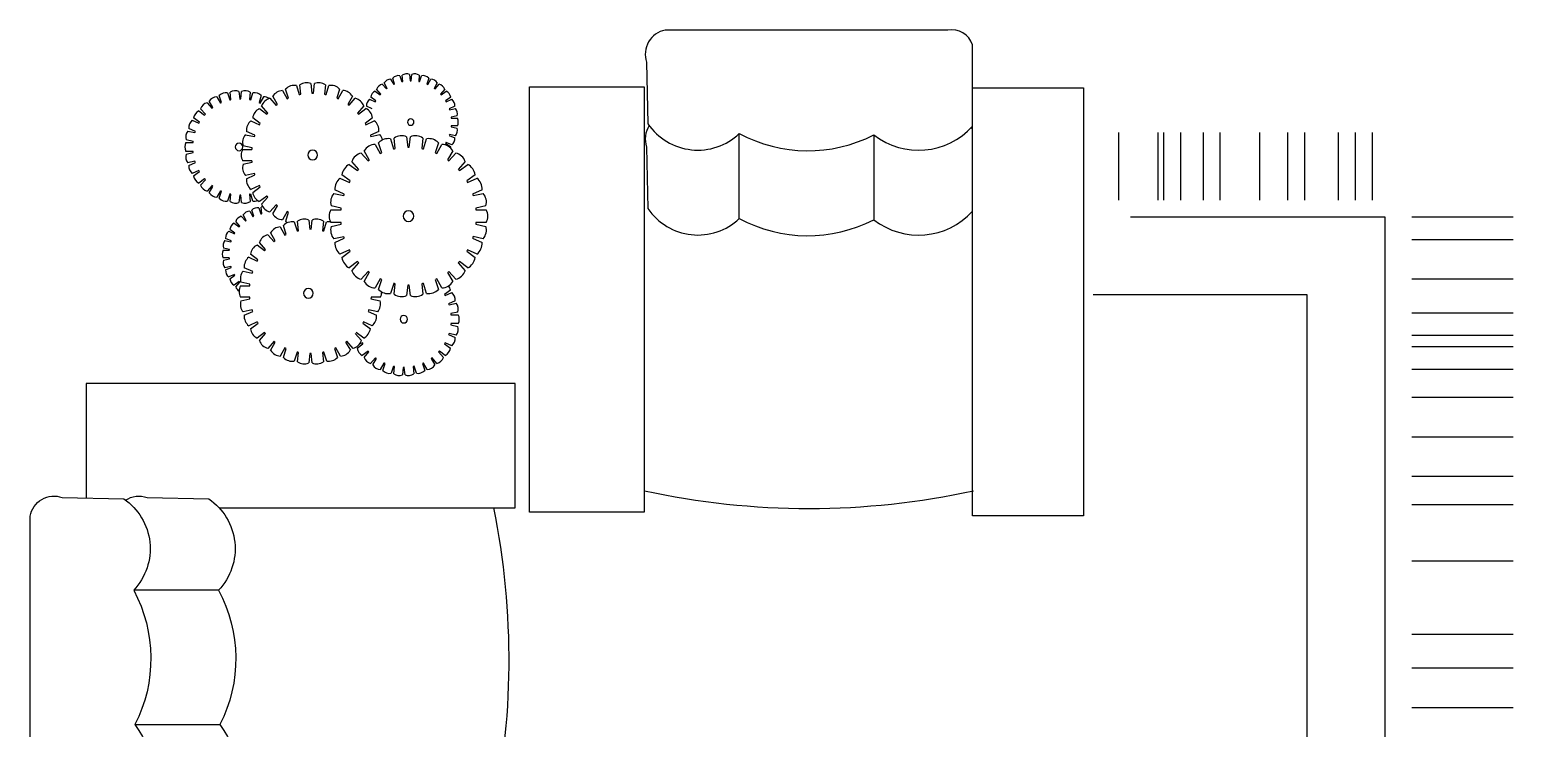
# Model space of a CAD drawing. Header units: inches. Extents: x 8.3 to 50.8, y 10.9 to 35.7.
# Drawn here: x 43.791 to 46.259, y 31.295 to 32.458 of the extents above; entities that cross this region are included whole.
import ezdxf

# ---------------------------------------------------------------- set-up
doc = ezdxf.new("R2010")
doc.units = ezdxf.units.IN
doc.header["$MEASUREMENT"] = 0
doc.layers.add('02', color=2, linetype='Continuous')

msp = doc.modelspace()

# ---------------------------------------------------------------- linework, layer by layer
at = {"layer": '02'}
for p, q in [((44.2343, 32.3647, 1.8163), (44.2391, 32.3497, 1.8163)), ((44.2415, 32.3502, 1.8163), (44.2399, 32.3659, 1.8163)), ((44.2586, 32.3679, 1.8163), (44.2602, 32.3522, 1.8163)), ((44.2626, 32.3522, 1.8163), (44.2642, 32.3679, 1.8163)), ((44.2829, 32.3659, 1.8163), (44.2813, 32.3502, 1.8163)), ((44.2837, 32.3497, 1.8163), (44.2884, 32.3647, 1.8163)), ((44.3773, 32.3669, 1.8163), (44.3842, 32.3591, 1.8163)), ((44.3855, 32.36, 1.8163), (44.3803, 32.3692, 1.8163)), ((44.3912, 32.3755, 1.8163), (44.3963, 32.3664, 1.8163)), ((44.3978, 32.3671, 1.8163), (44.3946, 32.3771, 1.8163)), ((44.4065, 32.381, 1.8163), (44.4097, 32.371, 1.8163)), ((44.4113, 32.3714, 1.8163), (44.4102, 32.3818, 1.8163)), ((44.4227, 32.3832, 1.8163), (44.4238, 32.3727, 1.8163)), ((44.4254, 32.3727, 1.8163), (44.4265, 32.3832, 1.8163)), ((44.4389, 32.3818, 1.8163), (44.4378, 32.3714, 1.8163)), ((44.4394, 32.371, 1.8163), (44.4426, 32.381, 1.8163)), ((44.4545, 32.3771, 1.8163), (44.4513, 32.3671, 1.8163)), ((44.4528, 32.3664, 1.8163), (44.458, 32.3755, 1.8163)), ((44.4688, 32.3692, 1.8163), (44.4637, 32.36, 1.8163)), ((44.465, 32.3591, 1.8163), (44.4719, 32.3669, 1.8163)), ((44.102, 32.3461, 1.8163), (44.108, 32.3355, 1.8163)), ((44.1097, 32.3362, 1.8163), (44.106, 32.3479, 1.8163)), ((44.1199, 32.3525, 1.8163), (44.1236, 32.3408, 1.8163)), ((44.1255, 32.3412, 1.8163), (44.1242, 32.3535, 1.8163)), ((44.1387, 32.355, 1.8163), (44.14, 32.3428, 1.8163)), ((44.1419, 32.3428, 1.8163), (44.1431, 32.355, 1.8163)), ((44.1577, 32.3535, 1.8163), (44.1564, 32.3412, 1.8163)), ((44.1583, 32.3408, 1.8163), (44.162, 32.3525, 1.8163)), ((44.1759, 32.3479, 1.8163), (44.1722, 32.3362, 1.8163)), ((44.1739, 32.3355, 1.8163), (44.1799, 32.3461, 1.8163)), ((44.1904, 32.3435, 1.8163), (44.2008, 32.3317, 1.8163)), ((44.2028, 32.3332, 1.8163), (44.195, 32.3469, 1.8163)), ((44.2113, 32.3564, 1.8163), (44.219, 32.3428, 1.8163)), ((44.2212, 32.3438, 1.8163), (44.2164, 32.3588, 1.8163)), ((44.3063, 32.3588, 1.8163), (44.3015, 32.3438, 1.8163)), ((44.3037, 32.3428, 1.8163), (44.3115, 32.3565, 1.8163)), ((44.3278, 32.3469, 1.8163), (44.32, 32.3332, 1.8163)), ((44.322, 32.3318, 1.8163), (44.3324, 32.3435, 1.8163)), ((44.3562, 32.3418, 1.8163), (44.3656, 32.3376, 1.8163)), ((44.3664, 32.339, 1.8163), (44.3581, 32.3452, 1.8163)), ((44.3654, 32.3555, 1.8163), (44.3738, 32.3493, 1.8163)), ((44.3749, 32.3505, 1.8163), (44.3679, 32.3584, 1.8163)), ((44.4812, 32.3584, 1.8163), (44.4743, 32.3505, 1.8163)), ((44.4754, 32.3493, 1.8163), (44.4837, 32.3555, 1.8163)), ((44.4911, 32.3452, 1.8163), (44.4827, 32.339, 1.8163)), ((44.4835, 32.3376, 1.8163), (44.493, 32.3419, 1.8163)), ((44.6222, 31.6545, 0.7329), (44.6222, 32.3627, 0.7329)), ((44.6222, 32.3627, 0.7329), (44.8132, 32.3627, 0.7329)), ((44.8132, 32.3627, 0.7329), (44.8132, 31.6545, 0.7329)), ((45.3595, 31.6484, 0.7329), (45.3595, 32.3607, 0.7329)), ((45.3595, 32.3607, 0.7329), (45.5443, 32.3607, 0.7329)), ((45.5443, 32.3607, 0.7329), (45.5443, 31.6484, 0.7329)), ((44.0719, 32.3227, 1.8163), (44.0817, 32.3155, 1.8163)), ((44.0829, 32.3169, 1.8163), (44.0749, 32.3261, 1.8163)), ((44.0857, 32.336, 1.8163), (44.0938, 32.3269, 1.8163)), ((44.0953, 32.328, 1.8163), (44.0893, 32.3387, 1.8163)), ((44.1727, 32.3264, 1.8163), (44.1852, 32.3171, 1.8163)), ((44.1868, 32.3189, 1.8163), (44.1764, 32.3307, 1.8163)), ((44.3463, 32.3307, 1.8163), (44.336, 32.3189, 1.8163)), ((44.3376, 32.3171, 1.8163), (44.3501, 32.3264, 1.8163)), ((44.3605, 32.3259, 1.8163), (44.3511, 32.3302, 1.8163)), ((44.4981, 32.3302, 1.8163), (44.4886, 32.3259, 1.8163)), ((44.4891, 32.3244, 1.8163), (44.4992, 32.3265, 1.8163)), ((44.0662, 32.2882, 1.8163), (44.0552, 32.2932, 1.8163)), ((44.0611, 32.3068, 1.8163), (44.0722, 32.3018, 1.8163)), ((44.0731, 32.3035, 1.8163), (44.0633, 32.3107, 1.8163)), ((44.1588, 32.3059, 1.8163), (44.173, 32.2995, 1.8163)), ((44.1742, 32.3016, 1.8163), (44.1616, 32.3109, 1.8163)), ((44.3612, 32.3109, 1.8163), (44.3486, 32.3016, 1.8163)), ((44.3498, 32.2995, 1.8163), (44.364, 32.3059, 1.8163)), ((44.5019, 32.3141, 1.8163), (44.4917, 32.3119, 1.8163)), ((44.4917, 32.2958, 1.8163), (44.5019, 32.2937, 1.8163)), ((44.4919, 32.3102, 1.8163), (44.5022, 32.3102, 1.8163)), ((44.5022, 32.2975, 1.8163), (44.4919, 32.2975, 1.8163)), ((44.0503, 32.2699, 1.8163), (44.0624, 32.2699, 1.8163)), ((44.0626, 32.2718, 1.8163), (44.0508, 32.2744, 1.8163)), ((44.0538, 32.2889, 1.8163), (44.0656, 32.2864, 1.8163)), ((44.1494, 32.2829, 1.8163), (44.1646, 32.2796, 1.8163)), ((44.1653, 32.282, 1.8163), (44.1511, 32.2884, 1.8163)), ((44.3716, 32.2884, 1.8163), (44.3575, 32.282, 1.8163)), ((44.3582, 32.2797, 1.8163), (44.3734, 32.283, 1.8163)), ((44.3652, 32.2668, 1.8163), (44.3738, 32.2516, 1.8163)), ((44.3763, 32.2527, 1.8163), (44.3709, 32.2694, 1.8163)), ((44.3908, 32.276, 1.8163), (44.3961, 32.2593, 1.8163)), ((44.3987, 32.2598, 1.8163), (44.3969, 32.2773, 1.8163)), ((44.4177, 32.2795, 1.8163), (44.4195, 32.2621, 1.8163)), ((44.4222, 32.2621, 1.8163), (44.424, 32.2795, 1.8163)), ((44.4448, 32.2773, 1.8163), (44.443, 32.2598, 1.8163)), ((44.4456, 32.2593, 1.8163), (44.4509, 32.276, 1.8163)), ((44.4708, 32.2694, 1.8163), (44.4655, 32.2527, 1.8163)), ((44.4679, 32.2516, 1.8163), (44.4765, 32.2668, 1.8163)), ((44.4827, 32.2687, 1.8163), (44.4911, 32.2625, 1.8163)), ((44.493, 32.2659, 1.8163), (44.4835, 32.2701, 1.8163)), ((44.4886, 32.2818, 1.8163), (44.4981, 32.2775, 1.8163)), ((44.4993, 32.2812, 1.8163), (44.4891, 32.2834, 1.8163)), ((44.9713, 32.1433, 0.7329), (44.9713, 32.2841, 0.7329)), ((45.1952, 32.2826, 0.7329), (45.1952, 32.1413, 0.7329)), ((45.6028, 32.1741, 1.1032), (45.6028, 32.2867, 1.1032)), ((45.6684, 32.1741, 1.1032), (45.6684, 32.2867, 1.1032)), ((45.6778, 32.1741, 1.1032), (45.6778, 32.2867, 1.1032)), ((45.7059, 32.1741, 1.1032), (45.7059, 32.2867, 1.1032)), ((45.7435, 32.1741, 1.1032), (45.7435, 32.2867, 1.1032)), ((45.7716, 32.1741, 1.1032), (45.7716, 32.2867, 1.1032)), ((45.8372, 32.1741, 1.1032), (45.8372, 32.2867, 1.1032)), ((45.8841, 32.1741, 1.1032), (45.8841, 32.2867, 1.1032)), ((45.9123, 32.1741, 1.1032), (45.9123, 32.2867, 1.1032)), ((45.9685, 32.1741, 1.1032), (45.9685, 32.2867, 1.1032)), ((45.9967, 32.1741, 1.1032), (45.9967, 32.2867, 1.1032)), ((46.0248, 32.1741, 1.1032), (46.0248, 32.2867, 1.1032)), ((44.0624, 32.255, 1.8163), (44.0503, 32.255, 1.8163)), ((44.0508, 32.2506, 1.8163), (44.0626, 32.2531, 1.8163)), ((44.1449, 32.2585, 1.8163), (44.1604, 32.2585, 1.8163)), ((44.1607, 32.2609, 1.8163), (44.1455, 32.2642, 1.8163)), ((44.342, 32.2524, 1.8163), (44.3535, 32.2393, 1.8163)), ((44.3557, 32.2409, 1.8163), (44.3471, 32.2561, 1.8163)), ((44.4946, 32.2562, 1.8163), (44.486, 32.2409, 1.8163)), ((44.4882, 32.2393, 1.8163), (44.4997, 32.2524, 1.8163)), ((44.0656, 32.2386, 1.8163), (44.0538, 32.236, 1.8163)), ((44.0552, 32.2317, 1.8163), (44.0662, 32.2367, 1.8163)), ((44.0722, 32.2231, 1.8163), (44.0611, 32.2181, 1.8163)), ((44.0633, 32.2143, 1.8163), (44.0731, 32.2215, 1.8163)), ((44.1604, 32.2393, 1.8163), (44.1449, 32.2393, 1.8163)), ((44.1455, 32.2336, 1.8163), (44.1607, 32.2369, 1.8163)), ((44.1646, 32.2182, 1.8163), (44.1494, 32.2149, 1.8163)), ((44.3223, 32.2334, 1.8163), (44.3362, 32.2231, 1.8163)), ((44.338, 32.2251, 1.8163), (44.3265, 32.2381, 1.8163)), ((44.5152, 32.2382, 1.8163), (44.5037, 32.2251, 1.8163)), ((44.5055, 32.2231, 1.8163), (44.5195, 32.2334, 1.8163)), ((44.0817, 32.2094, 1.8163), (44.0719, 32.2022, 1.8163)), ((44.0749, 32.1989, 1.8163), (44.083, 32.208, 1.8163)), ((44.0938, 32.198, 1.8163), (44.0857, 32.1889, 1.8163)), ((44.0893, 32.1863, 1.8163), (44.0953, 32.1969, 1.8163)), ((44.1512, 32.2094, 1.8163), (44.1653, 32.2158, 1.8163)), ((44.173, 32.1983, 1.8163), (44.1588, 32.1919, 1.8163)), ((44.1616, 32.1869, 1.8163), (44.1742, 32.1962, 1.8163)), ((44.3069, 32.2106, 1.8163), (44.3226, 32.2035, 1.8163)), ((44.324, 32.2058, 1.8163), (44.31, 32.2162, 1.8163)), ((44.5317, 32.2162, 1.8163), (44.5178, 32.2059, 1.8163)), ((44.5191, 32.2035, 1.8163), (44.5349, 32.2106, 1.8163)), ((44.108, 32.1895, 1.8163), (44.102, 32.1788, 1.8163)), ((44.106, 32.177, 1.8163), (44.1097, 32.1887, 1.8163)), ((44.1236, 32.1841, 1.8163), (44.1199, 32.1724, 1.8163)), ((44.1242, 32.1715, 1.8163), (44.1255, 32.1837, 1.8163)), ((44.14, 32.1822, 1.8163), (44.1388, 32.1699, 1.8163)), ((44.1432, 32.1699, 1.8163), (44.1419, 32.1822, 1.8163)), ((44.1564, 32.1837, 1.8163), (44.1577, 32.1715, 1.8163)), ((44.162, 32.1724, 1.8163), (44.1583, 32.1841, 1.8163)), ((44.1852, 32.1807, 1.8163), (44.1727, 32.1714, 1.8163)), ((44.1765, 32.1672, 1.8163), (44.1868, 32.1789, 1.8163)), ((44.2964, 32.1851, 1.8163), (44.3133, 32.1815, 1.8163)), ((44.3141, 32.184, 1.8163), (44.2984, 32.1912, 1.8163)), ((44.5434, 32.1912, 1.8163), (44.5276, 32.1841, 1.8163)), ((44.5285, 32.1815, 1.8163), (44.5453, 32.1851, 1.8163)), ((44.1427, 32.1471, 1.8163), (44.1497, 32.1392, 1.8163)), ((44.151, 32.1402, 1.8163), (44.1458, 32.1493, 1.8163)), ((44.1567, 32.1557, 1.8163), (44.1618, 32.1466, 1.8163)), ((44.1633, 32.1472, 1.8163), (44.1601, 32.1573, 1.8163)), ((44.172, 32.1612, 1.8163), (44.1752, 32.1512, 1.8163)), ((44.1768, 32.1515, 1.8163), (44.1757, 32.162, 1.8163)), ((44.2008, 32.1661, 1.8163), (44.1904, 32.1543, 1.8163)), ((44.195, 32.151, 1.8163), (44.2028, 32.1646, 1.8163)), ((44.2191, 32.1551, 1.8163), (44.2113, 32.1414, 1.8163)), ((44.2165, 32.139, 1.8163), (44.2213, 32.1541, 1.8163)), ((44.2914, 32.1579, 1.8163), (44.3087, 32.1579, 1.8163)), ((44.3089, 32.1606, 1.8163), (44.2921, 32.1643, 1.8163)), ((44.5497, 32.1643, 1.8163), (44.5328, 32.1607, 1.8163)), ((44.5331, 32.158, 1.8163), (44.5503, 32.158, 1.8163)), ((45.6224, 32.1463, 0.7329), (46.0453, 32.1463, 0.7329)), ((46.0453, 32.1463, 0.7329), (46.0453, 29.5839, 0.7329)), ((46.0904, 32.1459, 1.1032), (46.2592, 32.1459, 1.1032)), ((44.1217, 32.122, 1.8163), (44.1311, 32.1177, 1.8163)), ((44.1319, 32.1191, 1.8163), (44.1235, 32.1253, 1.8163)), ((44.1309, 32.1357, 1.8163), (44.1393, 32.1295, 1.8163)), ((44.1404, 32.1307, 1.8163), (44.1334, 32.1385, 1.8163)), ((44.199, 32.1061, 1.8163), (44.1913, 32.1198, 1.8163)), ((44.2076, 32.1293, 1.8163), (44.2153, 32.1156, 1.8163)), ((44.2175, 32.1166, 1.8163), (44.2127, 32.1317, 1.8163)), ((44.2306, 32.1376, 1.8163), (44.2354, 32.1226, 1.8163)), ((44.2378, 32.1231, 1.8163), (44.2361, 32.1388, 1.8163)), ((44.2548, 32.1408, 1.8163), (44.2565, 32.1251, 1.8163)), ((44.2589, 32.1251, 1.8163), (44.2605, 32.1408, 1.8163)), ((44.2792, 32.1388, 1.8163), (44.2776, 32.1231, 1.8163)), ((44.2799, 32.1226, 1.8163), (44.2847, 32.1376, 1.8163)), ((44.3087, 32.1367, 1.8163), (44.2914, 32.1367, 1.8163)), ((44.2921, 32.1303, 1.8163), (44.309, 32.1339, 1.8163)), ((44.5328, 32.134, 1.8163), (44.5497, 32.1303, 1.8163)), ((44.5503, 32.1367, 1.8163), (44.5331, 32.1367, 1.8163)), ((44.1229, 32.092, 1.8163), (44.1128, 32.0942, 1.8163)), ((44.1154, 32.1067, 1.8163), (44.1255, 32.1045, 1.8163)), ((44.126, 32.1061, 1.8163), (44.1166, 32.1103, 1.8163)), ((44.1689, 32.0993, 1.8163), (44.1815, 32.09, 1.8163)), ((44.1831, 32.0918, 1.8163), (44.1727, 32.1036, 1.8163)), ((44.1867, 32.1164, 1.8163), (44.1971, 32.1046, 1.8163)), ((44.3133, 32.1131, 1.8163), (44.2964, 32.1095, 1.8163)), ((44.2984, 32.1034, 1.8163), (44.3141, 32.1105, 1.8163)), ((44.5276, 32.1106, 1.8163), (44.5434, 32.1034, 1.8163)), ((44.5453, 32.1095, 1.8163), (44.5285, 32.1132, 1.8163)), ((46.0904, 32.1084, 1.1032), (46.2592, 32.1084, 1.1032)), ((44.1124, 32.0904, 1.8163), (44.1227, 32.0904, 1.8163)), ((44.1227, 32.0776, 1.8163), (44.1124, 32.0776, 1.8163)), ((44.1128, 32.0738, 1.8163), (44.1229, 32.076, 1.8163)), ((44.1551, 32.0788, 1.8163), (44.1692, 32.0724, 1.8163)), ((44.1704, 32.0745, 1.8163), (44.1579, 32.0838, 1.8163)), ((44.3226, 32.0911, 1.8163), (44.3069, 32.084, 1.8163)), ((44.31, 32.0784, 1.8163), (44.324, 32.0887, 1.8163)), ((44.3362, 32.0715, 1.8163), (44.3223, 32.0612, 1.8163)), ((44.3265, 32.0565, 1.8163), (44.338, 32.0695, 1.8163)), ((44.5037, 32.0695, 1.8163), (44.5153, 32.0565, 1.8163)), ((44.5195, 32.0612, 1.8163), (44.5055, 32.0716, 1.8163)), ((44.5178, 32.0888, 1.8163), (44.5318, 32.0784, 1.8163)), ((44.5349, 32.084, 1.8163), (44.5191, 32.0911, 1.8163)), ((44.1255, 32.0635, 1.8163), (44.1154, 32.0613, 1.8163)), ((44.1166, 32.0577, 1.8163), (44.126, 32.0619, 1.8163)), ((44.1311, 32.0503, 1.8163), (44.1217, 32.046, 1.8163)), ((44.1236, 32.0427, 1.8163), (44.1319, 32.0489, 1.8163)), ((44.1457, 32.0558, 1.8163), (44.1609, 32.0525, 1.8163)), ((44.1616, 32.0549, 1.8163), (44.1474, 32.0613, 1.8163)), ((44.3536, 32.0553, 1.8163), (44.342, 32.0422, 1.8163)), ((44.3471, 32.0385, 1.8163), (44.3557, 32.0537, 1.8163)), ((44.486, 32.0537, 1.8163), (44.4947, 32.0385, 1.8163)), ((44.4997, 32.0422, 1.8163), (44.4882, 32.0553, 1.8163)), ((44.1393, 32.0385, 1.8163), (44.1309, 32.0324, 1.8163)), ((44.1334, 32.0295, 1.8163), (44.1404, 32.0373, 1.8163)), ((44.1412, 32.0314, 1.8163), (44.1567, 32.0314, 1.8163)), ((44.1569, 32.0338, 1.8163), (44.1418, 32.0371, 1.8163)), ((44.3738, 32.043, 1.8163), (44.3652, 32.0278, 1.8163)), ((44.371, 32.0252, 1.8163), (44.3763, 32.0419, 1.8163)), ((44.3962, 32.0353, 1.8163), (44.3908, 32.0186, 1.8163)), ((44.397, 32.0173, 1.8163), (44.3988, 32.0348, 1.8163)), ((44.4196, 32.0326, 1.8163), (44.4177, 32.0151, 1.8163)), ((44.424, 32.0151, 1.8163), (44.4222, 32.0326, 1.8163)), ((44.443, 32.0348, 1.8163), (44.4448, 32.0173, 1.8163)), ((44.451, 32.0187, 1.8163), (44.4456, 32.0354, 1.8163)), ((44.4655, 32.0419, 1.8163), (44.4708, 32.0252, 1.8163)), ((44.4766, 32.0278, 1.8163), (44.468, 32.043, 1.8163)), ((44.4906, 32.0239, 1.8163), (44.4808, 32.0167, 1.8163)), ((44.4818, 32.0151, 1.8163), (44.4928, 32.0201, 1.8163)), ((46.0904, 32.0427, 1.1032), (46.2592, 32.0427, 1.1032)), ((44.1567, 32.0122, 1.8163), (44.1412, 32.0122, 1.8163)), ((44.1418, 32.0065, 1.8163), (44.1569, 32.0098, 1.8163)), ((44.3584, 32.0098, 1.8163), (44.3736, 32.0065, 1.8163)), ((44.3742, 32.0122, 1.8163), (44.3587, 32.0122, 1.8163)), ((44.4987, 32.0065, 1.8163), (44.4877, 32.0015, 1.8163)), ((44.4883, 31.9996, 1.8163), (44.5001, 32.0022, 1.8163)), ((45.5599, 32.0167, 0.7329), (45.9157, 32.0167, 0.7329)), ((45.9157, 32.0167, 0.7329), (45.9157, 29.7135, 0.7329)), ((44.1609, 31.9911, 1.8163), (44.1457, 31.9878, 1.8163)), ((44.1474, 31.9823, 1.8163), (44.1616, 31.9887, 1.8163)), ((44.1693, 31.9712, 1.8163), (44.1551, 31.9648, 1.8163)), ((44.3603, 31.9648, 1.8163), (44.3461, 31.9712, 1.8163)), ((44.3538, 31.9887, 1.8163), (44.3679, 31.9823, 1.8163)), ((44.3697, 31.9878, 1.8163), (44.3545, 31.9911, 1.8163)), ((44.5031, 31.9876, 1.8163), (44.4913, 31.9851, 1.8163)), ((44.4915, 31.9832, 1.8163), (44.5036, 31.9832, 1.8163)), ((46.0904, 31.9864, 1.1032), (46.2592, 31.9864, 1.1032)), ((44.1579, 31.9598, 1.8163), (44.1705, 31.9691, 1.8163)), ((44.1815, 31.9536, 1.8163), (44.169, 31.9443, 1.8163)), ((44.1727, 31.94, 1.8163), (44.1831, 31.9518, 1.8163)), ((44.3322, 31.9518, 1.8163), (44.3426, 31.9401, 1.8163)), ((44.3464, 31.9443, 1.8163), (44.3339, 31.9536, 1.8163)), ((44.3449, 31.9691, 1.8163), (44.3575, 31.9598, 1.8163)), ((44.4877, 31.95, 1.8163), (44.4987, 31.945, 1.8163)), ((44.5001, 31.9493, 1.8163), (44.4883, 31.9518, 1.8163)), ((44.4913, 31.9664, 1.8163), (44.5031, 31.9638, 1.8163)), ((44.5036, 31.9683, 1.8163), (44.4915, 31.9683, 1.8163)), ((46.0904, 31.9489, 1.1032), (46.2592, 31.9489, 1.1032)), ((44.1971, 31.939, 1.8163), (44.1867, 31.9272, 1.8163)), ((44.1913, 31.9238, 1.8163), (44.1991, 31.9375, 1.8163)), ((44.2153, 31.928, 1.8163), (44.2076, 31.9143, 1.8163)), ((44.2128, 31.9119, 1.8163), (44.2175, 31.927, 1.8163)), ((44.2354, 31.921, 1.8163), (44.2306, 31.906, 1.8163)), ((44.2362, 31.9048, 1.8163), (44.2378, 31.9205, 1.8163)), ((44.2776, 31.9205, 1.8163), (44.2792, 31.9048, 1.8163)), ((44.2848, 31.906, 1.8163), (44.28, 31.9211, 1.8163)), ((44.2978, 31.927, 1.8163), (44.3026, 31.9119, 1.8163)), ((44.3078, 31.9143, 1.8163), (44.3, 31.928, 1.8163)), ((44.3163, 31.9375, 1.8163), (44.3241, 31.9239, 1.8163)), ((44.3287, 31.9272, 1.8163), (44.3183, 31.939, 1.8163)), ((44.3354, 31.9275, 1.8163), (44.3451, 31.9347, 1.8163)), ((44.3442, 31.9364, 1.8163), (44.3393, 31.9342, 1.8163)), ((44.3537, 31.9227, 1.8163), (44.344, 31.9155, 1.8163)), ((44.3469, 31.9121, 1.8163), (44.355, 31.9213, 1.8163)), ((44.471, 31.9213, 1.8163), (44.4791, 31.9121, 1.8163)), ((44.482, 31.9155, 1.8163), (44.4722, 31.9227, 1.8163)), ((44.4808, 31.9347, 1.8163), (44.4906, 31.9275, 1.8163)), ((44.4928, 31.9314, 1.8163), (44.4818, 31.9364, 1.8163)), ((46.0904, 31.9301, 1.1032), (46.2592, 31.9301, 1.1032)), ((44.2565, 31.9185, 1.8163), (44.2549, 31.9028, 1.8163)), ((44.2605, 31.9028, 1.8163), (44.2589, 31.9185, 1.8163)), ((44.3659, 31.9113, 1.8163), (44.3578, 31.9022, 1.8163)), ((44.3613, 31.8995, 1.8163), (44.3674, 31.9102, 1.8163)), ((44.38, 31.9027, 1.8163), (44.374, 31.8921, 1.8163)), ((44.378, 31.8903, 1.8163), (44.3818, 31.902, 1.8163)), ((44.3957, 31.8974, 1.8163), (44.3919, 31.8857, 1.8163)), ((44.3962, 31.8847, 1.8163), (44.3975, 31.897, 1.8163)), ((44.4285, 31.897, 1.8163), (44.4297, 31.8847, 1.8163)), ((44.434, 31.8857, 1.8163), (44.4303, 31.8974, 1.8163)), ((44.4442, 31.902, 1.8163), (44.4479, 31.8903, 1.8163)), ((44.452, 31.8921, 1.8163), (44.4459, 31.9027, 1.8163)), ((44.4586, 31.9102, 1.8163), (44.4646, 31.8995, 1.8163)), ((44.4682, 31.9022, 1.8163), (44.4601, 31.9113, 1.8163)), ((44.412, 31.8954, 1.8163), (44.4108, 31.8832, 1.8163)), ((44.4152, 31.8832, 1.8163), (44.4139, 31.8954, 1.8163)), ((46.0904, 31.8926, 1.1032), (46.2592, 31.8926, 1.1032)), ((46.0904, 31.8457, 1.1032), (46.2592, 31.8457, 1.1032)), ((46.0904, 31.78, 1.1032), (46.2592, 31.78, 1.1032)), ((46.0904, 31.7143, 1.1032), (46.2592, 31.7143, 1.1032)), ((44.8132, 31.6545, 0.7329), (44.6222, 31.6545, 0.7329)), ((46.0904, 31.6674, 1.1032), (46.2592, 31.6674, 1.1032)), ((45.5443, 31.6484, 0.7329), (45.3595, 31.6484, 0.7329)), ((46.0904, 31.5735, 1.1032), (46.2592, 31.5735, 1.1032)), ((44.1049, 31.5246, 0.7329), (43.9642, 31.5246, 0.7329)), ((46.0904, 31.4515, 1.1032), (46.2592, 31.4515, 1.1032)), ((46.0904, 31.3952, 1.1032), (46.2592, 31.3952, 1.1032)), ((46.0904, 31.3295, 1.1032), (46.2592, 31.3295, 1.1032)), ((43.9656, 31.3007, 0.7329), (44.107, 31.3007, 0.7329))]:
    msp.add_line(p, q, dxfattribs=at)
at = {"layer": '02', "elevation": 0.7329}
for points in [[(45.3592, 32.4325, 0.381814), (45.3184, 32.4571), (44.8481, 32.4571, 0.459784), (44.8171, 32.4036), (44.8193, 32.3011, 0.461752), (44.9713, 32.2847, 0.246218), (45.1952, 32.2826, 0.393167), (45.3595, 32.297)], [(43.8158, 31.1367, -0.381814), (43.7912, 31.1775), (43.7912, 31.6478, -0.459784), (43.8447, 31.6789), (43.9472, 31.6766, -0.461752), (43.9636, 31.5246, -0.246218), (43.9656, 31.3007, -0.393167), (43.9513, 31.1364)]]:
    msp.add_lwpolyline(points, format="xyb", close=True, dxfattribs=at)
for points in [[(44.8215, 32.2981, 0.233709), (44.8171, 32.2623), (44.8193, 32.1598, 0.461752), (44.9713, 32.1433, 0.246218), (45.1952, 32.1413, 0.393167), (45.3595, 32.1557), (45.3592, 32.2911, 0.381814)], [(45.3592, 32.2911, 0.029633), (45.3577, 32.2951)], [(43.9502, 31.6744, -0.233709), (43.986, 31.6789), (44.0885, 31.6766, -0.461752), (44.1049, 31.5246, -0.246218), (44.107, 31.3007, -0.393167), (44.0926, 31.1364), (43.9571, 31.1367, -0.381814)], [(44.8137, 31.6901, 0.107657), (45.3609, 31.6901, 9.288767)], [(44.5625, 31.6615, -0.103486), (44.5582, 31.135, -9.288767)]]:
    msp.add_lwpolyline(points, format="xyb", dxfattribs=at)
msp.add_lwpolyline([(44.106, 31.6615), (44.5982, 31.6615), (44.5982, 31.8684), (43.8845, 31.8684), (43.8845, 31.678)], dxfattribs=at)
at = {"layer": '02'}
for centre, major_axis, start_param, end_param in [((44.231, 32.3443, 1.8163), (0, 0.0207), -0.166213, 0.794531), ((44.2511, 32.3486, 1.8163), (0, 0.0207), -0.375652, 0.585092), ((44.2717, 32.3486, 1.8163), (0, -0.0207), 2.556501, 3.517245), ((44.2918, 32.3443, 1.8163), (0, 0.0207), -0.794531, 0.166213), ((44.3806, 32.3535, 1.8163), (0, -0.0138), 3.394259, 4.355003), ((44.3918, 32.3617, 1.8163), (0, -0.0138), 3.18482, 4.145563), ((44.4043, 32.3674, 1.8163), (0, -0.0138), 2.97538, 3.936124), ((44.4177, 32.3703, 1.8163), (0, 0.0138), -0.375652, 0.585092), ((44.4314, 32.3703, 1.8163), (0, -0.0138), 2.556501, 3.517245), ((44.4449, 32.3674, 1.8163), (0, 0.0138), -0.794531, 0.166213), ((44.4574, 32.3617, 1.8163), (0, 0.0138), -1.003971, -0.043227), ((44.4685, 32.3535, 1.8163), (0, -0.0138), 1.928182, 2.888926), ((44.1026, 32.33, 1.8163), (0, -0.0161), 3.18482, 4.145563), ((44.1173, 32.3366, 1.8163), (0, -0.0161), 2.97538, 3.936124), ((44.1329, 32.34, 1.8163), (0, 0.0161), -0.375652, 0.585092), ((44.1489, 32.34, 1.8163), (0, -0.0161), 2.556501, 3.517245), ((44.1646, 32.3366, 1.8163), (0, -0.0161), 2.347061, 3.307805), ((44.1955, 32.3234, 1.8163), (0, 0.0207), 0.252666, 1.21341), ((44.1792, 32.33, 1.8163), (0, -0.0161), 2.501148, 3.098366), ((44.2122, 32.3357, 1.8163), (0, -0.0207), 3.18482, 4.145563), ((44.3106, 32.3358, 1.8163), (0, 0.0207), -1.003971, -0.043227), ((44.3273, 32.3234, 1.8163), (0, -0.0207), 1.928182, 2.888926), ((44.3646, 32.331, 1.8163), (0, 0.0138), 0.671545, 1.632289), ((44.3715, 32.3431, 1.8163), (0, 0.0138), 0.462106, 1.42285), ((44.4777, 32.3431, 1.8163), (0, -0.0138), 1.718743, 2.679487), ((44.4845, 32.331, 1.8163), (0, -0.0138), 1.509303, 2.470047), ((44.079, 32.3083, 1.8163), (0, -0.0161), 3.603699, 4.564442), ((44.0897, 32.3204, 1.8163), (0, 0.0161), 0.252666, 1.21341), ((44.1817, 32.3078, 1.8163), (0, -0.0207), 3.603699, 4.564442), ((44.3411, 32.3079, 1.8163), (0, 0.0207), -1.42285, -0.462106), ((44.4888, 32.3178, 1.8163), (0, 0.0138), 4.441457, 5.4022), ((44.071, 32.2942, 1.8163), (0, -0.0161), 3.813138, 4.773882), ((44.1714, 32.2897, 1.8163), (0, -0.0207), 3.813138, 4.773882), ((44.3513, 32.2897, 1.8163), (0, -0.0207), 1.509303, 2.470047), ((44.4888, 32.29, 1.8163), (0, 0.0138), 4.022578, 4.983321), ((44.4902, 32.3039, 1.8163), (0, 0.0138), 4.232017, 5.192761), ((44.0644, 32.2625, 1.8163), (0, 0.0161), 1.090424, 2.051168), ((44.066, 32.2787, 1.8163), (0, 0.0161), 0.880985, 1.841729), ((44.1651, 32.2698, 1.8163), (0, 0.0207), 0.880985, 1.841729), ((44.3662, 32.2438, 1.8163), (0, 0.023), 0.043227, 1.003971), ((44.3871, 32.2533, 1.8163), (0, -0.023), 2.97538, 3.936124), ((44.3577, 32.2698, 1.8163), (0, 0.0207), -1.357855, -0.880985), ((44.4094, 32.2581, 1.8163), (0, -0.023), 2.765941, 3.726684), ((44.4323, 32.2581, 1.8163), (0, -0.023), 2.556501, 3.517245), ((44.4547, 32.2533, 1.8163), (0, 0.023), -0.794531, 0.166213), ((44.4756, 32.2438, 1.8163), (0, 0.023), -1.003971, -0.043227), ((44.4846, 32.2767, 1.8163), (0, -0.0138), 0.671545, 1.632289), ((44.066, 32.2463, 1.8163), (0, 0.0161), 1.299864, 2.260608), ((44.1629, 32.2489, 1.8163), (0, -0.0207), 4.232017, 5.192761), ((44.3477, 32.2301, 1.8163), (0, 0.023), 0.252666, 1.21341), ((44.4777, 32.2646, 1.8163), (0, -0.0138), 1.297674, 1.42285), ((44.4941, 32.2301, 1.8163), (0, -0.023), 1.928182, 2.888926), ((44.071, 32.2307, 1.8163), (0, 0.0161), 1.509303, 2.470047), ((44.1651, 32.2281, 1.8163), (0, 0.0207), 1.299864, 2.260608), ((44.3324, 32.2128, 1.8163), (0, 0.023), 0.462106, 1.42285), ((44.5094, 32.2128, 1.8163), (0, -0.023), 1.718743, 2.679487), ((44.079, 32.2166, 1.8163), (0, -0.0161), -1.42285, -0.462106), ((44.0897, 32.2045, 1.8163), (0, 0.0161), 1.928182, 2.888926), ((44.1715, 32.2081, 1.8163), (0, -0.0207), 4.650896, 5.61164), ((44.3209, 32.1926, 1.8163), (0, 0.023), 0.671545, 1.632289), ((44.5208, 32.1926, 1.8163), (0, 0.023), 4.650896, 5.61164), ((44.1027, 32.1949, 1.8163), (0, 0.0161), 2.137622, 3.098366), ((44.1173, 32.1883, 1.8163), (0, -0.0161), -0.794531, 0.166213), ((44.1329, 32.1849, 1.8163), (0, 0.0161), 2.556501, 3.517245), ((44.149, 32.1849, 1.8163), (0, 0.0161), 2.765941, 3.726684), ((44.1817, 32.19, 1.8163), (0, 0.0207), 1.718743, 2.679487), ((44.1646, 32.1883, 1.8163), (0, -0.0161), -0.166213, 0.341177), ((44.1955, 32.1744, 1.8163), (0, 0.0207), 1.928182, 2.888926), ((44.3139, 32.1705, 1.8163), (0, -0.023), 4.022578, 4.983321), ((44.5279, 32.1705, 1.8163), (0, -0.023), 1.299864, 2.260608), ((44.1461, 32.1337, 1.8163), (0, 0.0138), 0.252666, 1.21341), ((44.1572, 32.1419, 1.8163), (0, 0.0138), 0.043227, 1.003971), ((44.1698, 32.1476, 1.8163), (0, -0.0138), 2.97538, 3.936124), ((44.1832, 32.1505, 1.8163), (0, 0.0138), 0.368904, 0.585092), ((44.2122, 32.1621, 1.8163), (0, 0.0207), 2.137622, 3.098366), ((44.2474, 32.1215, 1.8163), (0, 0.0207), -0.375652, 0.585092), ((44.268, 32.1215, 1.8163), (0, -0.0207), 2.556501, 3.517245), ((44.3115, 32.1473, 1.8163), (0, -0.023), 4.232017, 5.192761), ((44.5303, 32.1473, 1.8163), (0, -0.023), 1.090424, 2.051168), ((44.1301, 32.1112, 1.8163), (0, -0.0138), 3.813138, 4.773882), ((44.137, 32.1233, 1.8163), (0, 0.0138), 0.462106, 1.42285), ((44.2084, 32.1086, 1.8163), (0, 0.0207), 0.043227, 1.003971), ((44.2272, 32.1172, 1.8163), (0, 0.0207), -0.166213, 0.794531), ((44.231, 32.1536, 1.8163), (0, 0.0207), 2.347061, 2.549225), ((44.2881, 32.1172, 1.8163), (0, 0.0207), -0.140006, 0.166213), ((44.3139, 32.1241, 1.8163), (0, -0.023), 4.441457, 5.4022), ((44.5279, 32.1242, 1.8163), (0, 0.023), 4.022578, 4.983321), ((44.1259, 32.0979, 1.8163), (0, 0.0138), 0.880985, 1.841729), ((44.178, 32.0807, 1.8163), (0, -0.0207), 3.603699, 4.564442), ((44.1918, 32.0963, 1.8163), (0, 0.0207), 0.252666, 1.21341), ((44.3209, 32.102, 1.8163), (0, 0.023), 1.509303, 2.470047), ((44.5208, 32.102, 1.8163), (0, -0.023), 0.671545, 1.632289), ((44.1244, 32.084, 1.8163), (0, 0.0138), 1.090424, 2.051168), ((44.1259, 32.0701, 1.8163), (0, -0.0138), 4.441457, 5.4022), ((44.1677, 32.0626, 1.8163), (0, -0.0207), 3.813138, 4.773882), ((44.3324, 32.0818, 1.8163), (0, -0.023), -1.42285, -0.462106), ((44.5094, 32.0818, 1.8163), (0, 0.023), 3.603699, 4.564442), ((44.1301, 32.0568, 1.8163), (0, 0.0138), 1.509303, 2.470047), ((44.1614, 32.0426, 1.8163), (0, -0.0207), 4.022578, 4.983321), ((44.3477, 32.0645, 1.8163), (0, 0.023), 1.928182, 2.888926), ((44.4941, 32.0645, 1.8163), (0, 0.023), 3.394259, 4.355003), ((44.137, 32.0447, 1.8163), (0, 0.0138), 1.718743, 2.679487), ((44.1461, 32.0343, 1.8163), (0, -0.0138), -1.21341, -0.564449), ((44.1592, 32.0218, 1.8163), (0, 0.0207), 1.090424, 2.051168), ((44.3662, 32.0508, 1.8163), (0, -0.023), -1.003971, -0.043227), ((44.3871, 32.0413, 1.8163), (0, 0.023), 2.347061, 3.307805), ((44.3561, 32.0218, 1.8163), (0, 0.0207), 4.232017, 4.673946), ((44.4547, 32.0414, 1.8163), (0, -0.023), -0.166213, 0.794531), ((44.4756, 32.0508, 1.8163), (0, -0.023), 0.043227, 1.003971), ((44.4749, 32.0216, 1.8163), (0, -0.0161), 1.718743, 2.218834), ((44.4829, 32.0075, 1.8163), (0, -0.0161), 1.509303, 2.470047), ((44.1614, 32.0009, 1.8163), (0, -0.0207), 4.441457, 5.4022), ((44.354, 32.001, 1.8163), (0, 0.0207), 4.022578, 4.983321), ((44.4095, 32.0365, 1.8163), (0, -0.023), -0.585092, 0.375652), ((44.4323, 32.0365, 1.8163), (0, 0.023), 2.765941, 3.726684), ((44.4879, 31.9919, 1.8163), (0, 0.0161), 4.441457, 5.4022), ((44.1677, 31.981, 1.8163), (0, -0.0207), 4.650896, 5.61164), ((44.3476, 31.981, 1.8163), (0, 0.0207), 3.813138, 4.773882), ((44.4896, 31.9757, 1.8163), (0, -0.0161), 1.090424, 2.051168), ((44.178, 31.9629, 1.8163), (0, -0.0207), -1.42285, -0.462106), ((44.3373, 31.9629, 1.8163), (0, 0.0207), 3.603699, 4.564442), ((44.4829, 31.944, 1.8163), (0, -0.0161), 0.671545, 1.632289), ((44.4879, 31.9595, 1.8163), (0, -0.0161), 0.880985, 1.841729), ((44.1918, 31.9473, 1.8163), (0, 0.0207), 1.928182, 2.888926), ((44.2085, 31.935, 1.8163), (0, -0.0207), -1.003971, -0.043227), ((44.3069, 31.935, 1.8163), (0, -0.0207), 0.043227, 1.003971), ((44.3236, 31.9473, 1.8163), (0, 0.0207), 3.394259, 4.355003), ((44.351, 31.9299, 1.8163), (0, 0.0161), 1.718743, 2.679487), ((44.4749, 31.9299, 1.8163), (0, 0.0161), 3.603699, 4.564442), ((44.2273, 31.9264, 1.8163), (0, 0.0207), 2.347061, 3.307805), ((44.2474, 31.9221, 1.8163), (0, 0.0207), 2.556501, 3.517245), ((44.268, 31.9221, 1.8163), (0, -0.0207), -0.375652, 0.585092), ((44.2881, 31.9265, 1.8163), (0, -0.0207), -0.166213, 0.794531), ((44.3617, 31.9178, 1.8163), (0, 0.0161), 1.928182, 2.888926), ((44.3747, 31.9082, 1.8163), (0, -0.0161), -1.003971, -0.043227), ((44.4513, 31.9082, 1.8163), (0, 0.0161), 3.18482, 4.145563), ((44.4642, 31.9178, 1.8163), (0, 0.0161), 3.394259, 4.355003), ((44.3893, 31.9016, 1.8163), (0, -0.0161), -0.794531, 0.166213), ((44.405, 31.8982, 1.8163), (0, -0.0161), -0.585092, 0.375652), ((44.421, 31.8982, 1.8163), (0, 0.0161), 2.765941, 3.726684), ((44.4367, 31.9016, 1.8163), (0, 0.0161), 2.97538, 3.936124)]:
    msp.add_ellipse(centre, major_axis=major_axis, ratio=0.982028, start_param=start_param, end_param=end_param, dxfattribs=at)
at = {"layer": '02', "extrusion": (0, 0, -1)}
for centre, major_axis, start_param, end_param in [((44.4246, 32.3039, 1.8163), (0, -0.0689), 2.71068, 2.734495), ((44.4246, 32.3039, 1.8163), (0, -0.0689), 2.92012, 2.943935), ((44.4246, 32.3039, 1.8163), (0, -0.0689), 3.129559, 3.153374), ((44.4246, 32.3039, 1.8163), (0, -0.0689), 3.338999, 3.362814), ((44.4246, 32.3039, 1.8163), (0, -0.0689), 3.548438, 3.572253), ((44.1409, 32.2625, 1.8163), (0, 0.0803), 6.061712, 6.085528), ((44.1409, 32.2625, 1.8163), (0, 0.0803), 6.271152, 6.294967), ((44.1409, 32.2625, 1.8163), (0, 0.0803), 0.197406, 0.221221), ((44.2614, 32.2489, 1.8163), (0, 0.1033), 5.852273, 5.876088), ((44.2614, 32.2489, 1.8163), (0, 0.1033), 6.061712, 6.085528), ((44.2614, 32.2489, 1.8163), (0, -0.1033), 3.129559, 3.153374), ((44.2614, 32.2489, 1.8163), (0, 0.1033), 0.197406, 0.221221), ((44.2614, 32.2489, 1.8163), (0, 0.1033), 0.406846, 0.430661), ((44.4246, 32.3039, 1.8163), (0, -0.0689), 2.291801, 2.315616), ((44.4246, 32.3039, 1.8163), (0, -0.0689), 2.501241, 2.525056), ((44.4246, 32.3039, 1.8163), (0, -0.0689), 3.757878, 3.781693), ((44.4246, 32.3039, 1.8163), (0, -0.0689), 3.967317, 3.991132), ((44.1409, 32.2625, 1.8163), (0, 0.0803), 5.433394, 5.457209), ((44.1409, 32.2625, 1.8163), (0, 0.0803), 5.642833, 5.666648), ((44.1409, 32.2625, 1.8163), (0, 0.0803), 5.852273, 5.876088), ((44.1409, 32.2625, 1.8163), (0, 0.0803), 0.406846, 0.430661), ((44.2614, 32.2489, 1.8163), (0, 0.1033), 5.433394, 5.457209), ((44.2614, 32.2489, 1.8163), (0, 0.1033), 5.642833, 5.666648), ((44.2614, 32.2489, 1.8163), (0, 0.1033), 0.616285, 0.6401), ((44.2614, 32.2489, 1.8163), (0, -0.1033), 3.967317, 3.991132), ((44.4246, 32.3039, 1.8163), (0, -0.0689), 2.082362, 2.106177), ((44.4246, 32.3039, 1.8163), (0, -0.0689), 4.176757, 4.200572), ((44.4246, 32.3039, 1.8163), (0, -0.0689), 4.386196, 4.410011), ((44.1409, 32.2625, 1.8163), (0, 0.0803), 5.223954, 5.247769), ((44.2614, 32.2489, 1.8163), (0, 0.1033), 5.223954, 5.247769), ((44.2614, 32.2489, 1.8163), (0, 0.1033), 1.035164, 1.058979), ((44.4246, 32.3039, 1.8163), (0, -0.0689), 4.595636, 4.619451), ((44.4246, 32.3039, 1.8163), (0, -0.0689), 4.805075, 4.82889), ((44.1409, 32.2625, 1.8163), (0, 0.0803), 4.805075, 4.82889), ((44.1409, 32.2625, 1.8163), (0, 0.0803), 5.014515, 5.03833), ((44.2614, 32.2489, 1.8163), (0, -0.1033), 1.872922, 1.896737), ((44.2614, 32.2489, 1.8163), (0, 0.1033), 1.244604, 1.268419), ((44.4246, 32.3039, 1.8163), (0, -0.0689), 5.223954, 5.247769), ((44.4246, 32.3039, 1.8163), (0, -0.0689), 5.014515, 5.03833), ((44.1409, 32.2625, 1.8163), (0, 0.0803), 4.595636, 4.619451), ((44.2614, 32.2489, 1.8163), (0, 0.1033), 4.805075, 4.82889), ((44.4209, 32.1473, 1.8163), (0, -0.1148), 2.71068, 2.734495), ((44.4209, 32.1473, 1.8163), (0, -0.1148), 2.92012, 2.943935), ((44.4209, 32.1473, 1.8163), (0, -0.1148), 3.129559, 3.153374), ((44.4209, 32.1473, 1.8163), (0, -0.1148), 3.338999, 3.362814), ((44.4209, 32.1473, 1.8163), (0, -0.1148), 3.548438, 3.572253), ((44.1409, 32.2625, 1.8163), (0, 0.0803), 4.386196, 4.410011), ((44.1409, 32.2625, 1.8163), (0, 0.0803), 4.176757, 4.200572), ((44.2614, 32.2489, 1.8163), (0, -0.1033), 1.454043, 1.477858), ((44.2614, 32.2489, 1.8163), (0, 0.1033), 4.386196, 4.410011), ((44.4209, 32.1473, 1.8163), (0, -0.1148), 2.291801, 2.315616), ((44.4209, 32.1473, 1.8163), (0, -0.1148), 2.501241, 2.525056), ((44.4209, 32.1473, 1.8163), (0, -0.1148), 3.757878, 3.781693), ((44.4209, 32.1473, 1.8163), (0, -0.1148), 3.967317, 3.991132), ((44.1409, 32.2625, 1.8163), (0, 0.0803), 3.967317, 3.991132), ((44.1409, 32.2625, 1.8163), (0, 0.0803), 3.757878, 3.781693), ((44.2614, 32.2489, 1.8163), (0, -0.1033), 1.035164, 1.058979), ((44.4209, 32.1473, 1.8163), (0, -0.1148), 2.082362, 2.106177), ((44.4209, 32.1473, 1.8163), (0, -0.1148), 4.176757, 4.200572), ((44.1409, 32.2625, 1.8163), (0, 0.0803), 3.548438, 3.572253), ((44.1409, 32.2625, 1.8163), (0, 0.0803), 3.338999, 3.362814), ((44.1409, 32.2625, 1.8163), (0, 0.0803), 3.129559, 3.153374), ((44.1409, 32.2625, 1.8163), (0, 0.0803), 2.92012, 2.943935), ((44.2614, 32.2489, 1.8163), (0, 0.1033), 3.967317, 3.991132), ((44.4209, 32.1473, 1.8163), (0, -0.1148), 1.872922, 1.896737), ((44.4209, 32.1473, 1.8163), (0, -0.1148), 4.386196, 4.410011), ((44.1901, 32.084, 1.8163), (0, 0.0689), 5.852273, 5.876088), ((44.1901, 32.084, 1.8163), (0, 0.0689), 6.061712, 6.085528), ((44.2614, 32.2489, 1.8163), (0, -0.1033), 0.616285, 0.6401), ((44.2614, 32.2489, 1.8163), (0, 0.1033), 3.548438, 3.572253), ((44.4209, 32.1473, 1.8163), (0, -0.1148), 1.663483, 1.687298), ((44.4209, 32.1473, 1.8163), (0, -0.1148), 4.595636, 4.619451), ((44.1901, 32.084, 1.8163), (0, 0.0689), 5.223954, 5.247769), ((44.1901, 32.084, 1.8163), (0, 0.0689), 5.433394, 5.457209), ((44.1901, 32.084, 1.8163), (0, 0.0689), 5.642833, 5.666648), ((44.2577, 32.0218, 1.8163), (0, 0.1033), 6.061712, 6.085528), ((44.2577, 32.0218, 1.8163), (0, -0.1033), 3.338999, 3.362814), ((44.4209, 32.1473, 1.8163), (0, -0.1148), 1.454043, 1.477858), ((44.4209, 32.1473, 1.8163), (0, -0.1148), 4.805075, 4.82889), ((44.1901, 32.084, 1.8163), (0, 0.0689), 5.014515, 5.03833), ((44.2577, 32.0218, 1.8163), (0, -0.1033), 2.501241, 2.525056), ((44.2577, 32.0218, 1.8163), (0, -0.1033), 2.71068, 2.734495), ((44.4209, 32.1473, 1.8163), (0, -0.1148), 1.244604, 1.268419), ((44.4209, 32.1473, 1.8163), (0, -0.1148), 5.014515, 5.03833), ((44.1901, 32.084, 1.8163), (0, 0.0689), 4.805075, 4.82889), ((44.1901, 32.084, 1.8163), (0, 0.0689), 4.595636, 4.619451), ((44.2577, 32.0218, 1.8163), (0, -0.1033), 2.082362, 2.106177), ((44.2577, 32.0218, 1.8163), (0, -0.1033), 2.291801, 2.315616), ((44.4209, 32.1473, 1.8163), (0, -0.1148), 1.035164, 1.058979), ((44.4209, 32.1473, 1.8163), (0, -0.1148), 0.825725, 0.84954), ((44.4209, 32.1473, 1.8163), (0, -0.1148), 5.433394, 5.457209), ((44.4209, 32.1473, 1.8163), (0, -0.1148), 5.223954, 5.247769), ((44.1901, 32.084, 1.8163), (0, 0.0689), 4.386196, 4.410011), ((44.1901, 32.084, 1.8163), (0, 0.0689), 4.176757, 4.200572), ((44.2577, 32.0218, 1.8163), (0, -0.1033), 1.872922, 1.896737), ((44.4209, 32.1473, 1.8163), (0, -0.1148), 0.616285, 0.6401), ((44.4209, 32.1473, 1.8163), (0, -0.1148), 5.642833, 5.666648), ((44.1901, 32.084, 1.8163), (0, 0.0689), 3.967317, 3.991132), ((44.2577, 32.0218, 1.8163), (0, 0.1033), 4.805075, 4.82889), ((44.4209, 32.1473, 1.8163), (0, -0.1148), 0.406846, 0.430661), ((44.4209, 32.1473, 1.8163), (0, -0.1148), 0.197406, 0.221221), ((44.4209, 32.1473, 1.8163), (0, -0.1148), 6.271152, 6.294967), ((44.4209, 32.1473, 1.8163), (0, -0.1148), 6.061712, 6.085528), ((44.4209, 32.1473, 1.8163), (0, -0.1148), 5.852273, 5.876088), ((44.2577, 32.0218, 1.8163), (0, -0.1033), 1.454043, 1.477858), ((44.2577, 32.0218, 1.8163), (0, -0.1033), 4.805075, 4.82889), ((44.413, 31.9757, 1.8163), (0, 0.0803), 1.035164, 1.058979), ((44.413, 31.9757, 1.8163), (0, -0.0803), 4.386196, 4.410011), ((44.2577, 32.0218, 1.8163), (0, -0.1033), 1.244604, 1.268419), ((44.2577, 32.0218, 1.8163), (0, 0.1033), 4.176757, 4.200572), ((44.2577, 32.0218, 1.8163), (0, -0.1033), 5.223954, 5.247769), ((44.2577, 32.0218, 1.8163), (0, -0.1033), 5.014515, 5.03833), ((44.413, 31.9757, 1.8163), (0, 0.0803), 1.454043, 1.477858), ((44.2577, 32.0218, 1.8163), (0, -0.1033), 0.825725, 0.84954), ((44.413, 31.9757, 1.8163), (0, 0.0803), 1.872922, 1.896737), ((44.413, 31.9757, 1.8163), (0, 0.0803), 1.663483, 1.687298), ((44.2577, 32.0218, 1.8163), (0, -0.1033), 0.616285, 0.6401), ((44.2577, 32.0218, 1.8163), (0, -0.1033), 0.406846, 0.430661), ((44.2577, 32.0218, 1.8163), (0, -0.1033), 0.197406, 0.221221), ((44.2577, 32.0218, 1.8163), (0, -0.1033), 6.061712, 6.085528), ((44.2577, 32.0218, 1.8163), (0, -0.1033), 5.852273, 5.876088), ((44.2577, 32.0218, 1.8163), (0, -0.1033), 5.642833, 5.666648), ((44.413, 31.9757, 1.8163), (0, 0.0803), 4.176757, 4.200572), ((44.413, 31.9757, 1.8163), (0, 0.0803), 3.967317, 3.991132), ((44.413, 31.9757, 1.8163), (0, 0.0803), 2.291801, 2.315616), ((44.413, 31.9757, 1.8163), (0, 0.0803), 2.082362, 2.106177), ((44.2577, 32.0218, 1.8163), (0, -0.1033), 6.271152, 6.294967), ((44.413, 31.9757, 1.8163), (0, 0.0803), 3.757878, 3.781693), ((44.413, 31.9757, 1.8163), (0, 0.0803), 3.548438, 3.572253), ((44.413, 31.9757, 1.8163), (0, 0.0803), 3.338999, 3.362814), ((44.413, 31.9757, 1.8163), (0, 0.0803), 2.92012, 2.943935), ((44.413, 31.9757, 1.8163), (0, 0.0803), 2.71068, 2.734495), ((44.413, 31.9757, 1.8163), (0, 0.0803), 2.501241, 2.525056), ((44.413, 31.9757, 1.8163), (0, 0.0803), 3.129559, 3.153374)]:
    msp.add_ellipse(centre, major_axis=major_axis, ratio=0.982028, start_param=start_param, end_param=end_param, dxfattribs=at)
for centre, major_axis in [((44.4246, 32.3039, 1.8163), (0, 0.0054)), ((44.1389, 32.2625, 1.8163), (0, -0.0063)), ((44.2614, 32.2489, 1.8163), (0, -0.0081)), ((44.4209, 32.1473, 1.8163), (0, -0.009)), ((44.2543, 32.0188, 1.8163), (0, 0.0081)), ((44.413, 31.9757, 1.8163), (0, -0.0063))]:
    msp.add_ellipse(centre, major_axis=major_axis, ratio=0.982028, dxfattribs=at)

doc.saveas('drawing.dxf')
